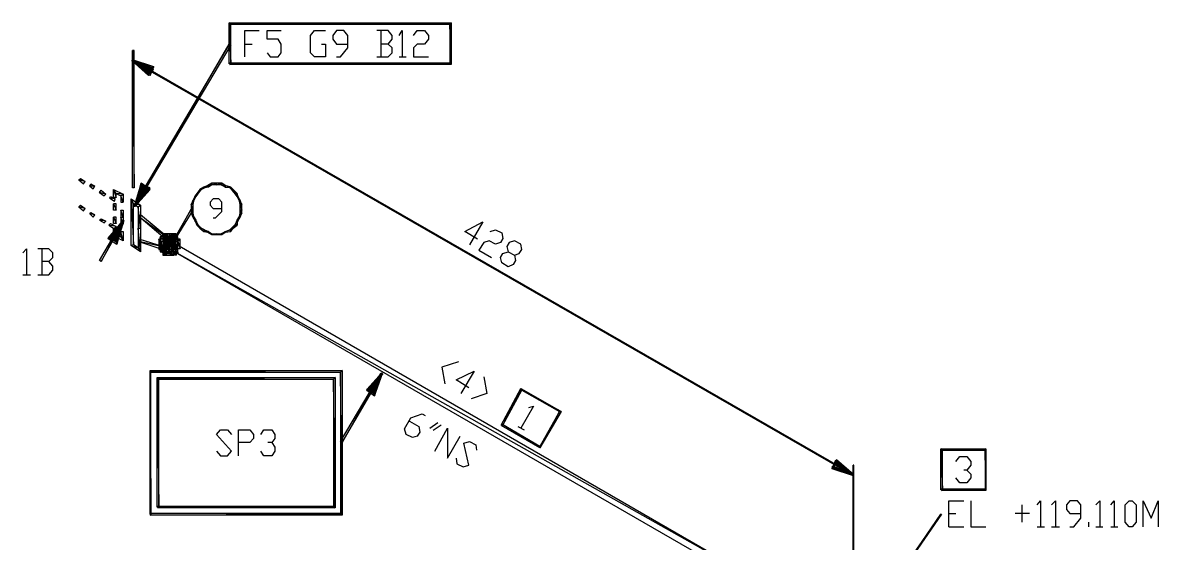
# Model space of a CAD drawing. Header units: millimetres. Extents: x 43 to 784, y -702 to -31.
# Drawn here: x 539 to 711.3, y -255.6 to -176.6 of the extents above; entities that cross this region are included whole.
import ezdxf

# ---------------------------------------------------------------- set-up
doc = ezdxf.new("R2010")
doc.units = ezdxf.units.MM
doc.layers.add('PDF_LINES', color=4, linetype='Continuous')

msp = doc.modelspace()

# ---------------------------------------------------------------- linework, layer by layer
at = {"layer": 'PDF_LINES'}
for p, q in [((570.52, -176.8), (570.28, -176.56)), ((570.28, -176.56), (604, -176.56)), ((570.52, -176.8), (570.28, -176.56)), ((570.28, -176.56), (570.52, -182.8)), ((570.28, -176.56), (570.52, -182.8)), ((570.28, -182.8), (570.28, -176.56)), ((604, -176.56), (570.52, -176.8)), ((604, -176.56), (570.52, -176.8)), ((570.52, -176.8), (603.76, -176.8)), ((570.52, -182.8), (570.52, -176.8)), ((603.76, -176.8), (604, -176.56)), ((603.76, -176.8), (604, -176.56)), ((604, -182.92), (603.76, -176.8)), ((603.76, -176.8), (603.76, -182.68)), ((604, -182.92), (603.76, -176.8)), ((604, -176.56), (604, -182.92)), ((572.68, -181.72), (572.68, -177.76)), ((572.68, -177.76), (574.84, -177.76)), ((576.04, -179.08), (576.04, -177.76)), ((576.04, -177.76), (578.2, -177.76)), ((577.72, -179.08), (576.04, -179.08)), ((578.2, -179.8), (577.72, -179.08)), ((582.64, -178.48), (583.24, -177.76)), ((582.64, -181.12), (582.64, -178.48)), ((583.24, -177.76), (584.92, -177.76)), ((586.6, -177.76), (586, -178.48)), ((586, -178.48), (586, -179.08)), ((586, -179.08), (586.6, -179.8)), ((587.68, -177.76), (586.6, -177.76)), ((588.28, -178.48), (587.68, -177.76)), ((588.28, -180.4), (588.28, -178.48)), ((594.4, -177.76), (592.72, -177.76)), ((593.32, -177.76), (593.32, -181.72)), ((595, -178.48), (594.4, -177.76)), ((594.4, -179.8), (595, -179.08)), ((595, -179.08), (595, -178.48)), ((596.08, -178.48), (596.56, -177.76)), ((596.56, -177.76), (596.56, -181.72)), ((598.24, -178.48), (598.84, -177.76)), ((598.84, -177.76), (599.92, -177.76)), ((599.92, -177.76), (600.52, -178.48)), ((600.52, -179.08), (599.92, -179.8)), ((600.52, -178.48), (600.52, -179.08)), ((555.88, -180.76), (555.64, -180.76)), ((555.64, -180.76), (555.88, -201.64)), ((555.64, -180.76), (555.88, -201.64)), ((555.64, -201.64), (555.64, -180.76)), ((570.28, -179.8), (555.88, -204.28)), ((555.88, -201.64), (555.88, -180.76)), ((556, -204.4), (570.28, -179.8)), ((556, -204.4), (570.28, -179.8)), ((570.52, -179.92), (556, -204.4)), ((570.28, -179.8), (570.52, -179.92)), ((572.68, -179.8), (573.76, -179.8)), ((578.2, -181.12), (578.2, -179.8)), ((584.32, -179.8), (584.92, -179.8)), ((584.92, -179.8), (584.92, -181.72)), ((586.6, -179.8), (588.28, -179.8)), ((587.2, -181.72), (588.28, -180.4)), ((594.4, -179.8), (593.32, -179.8)), ((595, -180.4), (594.4, -179.8)), ((595, -181.12), (595, -180.4)), ((598.84, -179.8), (598.24, -180.4)), ((598.24, -180.4), (598.24, -181.72)), ((599.92, -179.8), (598.84, -179.8)), ((555.52, -182.32), (555.64, -182.2)), ((555.64, -182.2), (555.52, -182.32)), ((555.52, -182.32), (555.64, -182.2)), ((555.64, -182.2), (555.52, -182.32)), ((555.52, -182.32), (555.64, -182.2)), ((555.64, -182.2), (555.52, -182.32)), ((555.52, -182.32), (555.64, -182.2)), ((555.64, -182.2), (555.52, -182.32)), ((555.64, -182.2), (555.52, -182.32)), ((558.16, -184.48), (555.52, -182.32)), ((555.52, -182.32), (558.04, -184.6)), ((558.16, -184.48), (555.52, -182.32)), ((555.52, -182.32), (558.88, -183.28)), ((555.52, -182.32), (558.88, -183.28)), ((558.52, -183.4), (555.52, -182.32)), ((558.16, -184.24), (555.52, -182.32)), ((555.52, -182.32), (558.04, -184.36)), ((558.16, -184.24), (555.52, -182.32)), ((555.52, -182.32), (558.76, -183.52)), ((555.52, -182.32), (558.76, -183.52)), ((558.64, -183.64), (555.52, -182.32)), ((558.16, -184.24), (555.52, -182.32)), ((555.52, -182.32), (558.04, -184.36)), ((558.16, -184.24), (555.52, -182.32)), ((555.52, -182.32), (558.76, -183.64)), ((555.52, -182.32), (558.76, -183.64)), ((558.64, -183.88), (555.52, -182.32)), ((558.4, -184), (555.52, -182.32)), ((555.52, -182.32), (558.28, -184.24)), ((558.4, -184), (555.52, -182.32)), ((555.52, -182.32), (558.52, -183.64)), ((555.52, -182.32), (558.52, -183.64)), ((558.52, -183.88), (555.52, -182.32)), ((555.52, -182.32), (665.08, -245.2)), ((555.52, -182.32), (665.08, -245.2)), ((664.96, -245.32), (555.52, -182.32)), ((555.64, -182.2), (558.16, -184.48)), ((558.88, -183.28), (555.64, -182.2)), ((555.64, -182.2), (558.16, -184.24)), ((558.76, -183.52), (555.64, -182.2)), ((555.64, -182.2), (558.16, -184.24)), ((558.76, -183.64), (555.64, -182.2)), ((555.64, -182.2), (558.4, -184)), ((558.52, -183.64), (555.64, -182.2)), ((665.08, -245.2), (555.64, -182.2)), ((576.04, -181.12), (576.52, -181.72)), ((576.52, -181.72), (577.72, -181.72)), ((577.72, -181.72), (578.2, -181.12)), ((583.24, -181.72), (582.64, -181.12)), ((584.92, -181.72), (583.24, -181.72)), ((586.6, -181.72), (587.2, -181.72)), ((592.72, -181.72), (594.4, -181.72)), ((594.4, -181.72), (595, -181.12)), ((596.08, -181.72), (597.16, -181.72)), ((598.24, -181.72), (600.52, -181.72)), ((558.04, -184.48), (558.52, -183.4)), ((558.04, -184.36), (558.16, -184.24)), ((558.04, -184.36), (558.16, -184.24)), ((558.28, -184.6), (558.88, -183.28)), ((558.52, -183.4), (558.28, -184.6)), ((558.52, -183.4), (558.28, -184.6)), ((558.28, -184.24), (558.4, -184)), ((558.88, -183.28), (558.52, -183.4)), ((558.88, -183.28), (558.52, -183.4)), ((558.52, -183.64), (558.52, -183.88)), ((558.76, -183.52), (558.64, -183.64)), ((558.76, -183.64), (558.64, -183.88)), ((570.52, -182.8), (570.28, -182.8)), ((570.4, -182.68), (570.4, -182.92)), ((570.4, -182.92), (603.76, -182.68)), ((603.76, -182.68), (570.4, -182.68)), ((570.4, -182.92), (603.76, -182.68)), ((604, -182.92), (570.4, -182.92)), ((603.76, -182.68), (604, -182.92)), ((603.76, -182.68), (604, -182.92)), ((558.04, -184.6), (558.16, -184.48)), ((558.28, -184.6), (558.04, -184.48)), ((547.48, -200.44), (547.72, -200.2)), ((548.44, -200.68), (547.48, -200.44)), ((547.48, -200.44), (548.2, -201.04)), ((548.44, -200.68), (547.48, -200.44)), ((547.72, -200.2), (548.44, -200.68)), ((548.2, -201.04), (548.44, -200.68)), ((549.16, -201.4), (549.28, -201.04)), ((549.88, -201.4), (549.16, -201.4)), ((549.16, -201.4), (549.64, -201.76)), ((549.88, -201.4), (549.16, -201.4)), ((549.28, -201.04), (549.88, -201.4)), ((549.64, -201.76), (549.88, -201.4)), ((556.96, -200.92), (555.88, -204.4)), ((557.08, -201.16), (555.88, -204.4)), ((557.32, -201.16), (555.88, -204.4)), ((557.56, -201.4), (555.88, -204.28)), ((555.88, -204.28), (558.04, -201.52)), ((555.88, -204.28), (557.92, -201.52)), ((555.88, -204.28), (557.68, -201.52)), ((556, -204.4), (556.96, -200.92)), ((556, -204.4), (556.96, -200.92)), ((557.08, -201.16), (556, -204.4)), ((556, -204.4), (557.08, -201.16)), ((556, -204.4), (557.08, -201.16)), ((556, -204.4), (557.32, -201.16)), ((556, -204.4), (557.32, -201.16)), ((557.32, -201.28), (556, -204.4)), ((557.44, -201.28), (556, -204.4)), ((556, -204.4), (557.56, -201.4)), ((556, -204.4), (557.56, -201.4)), ((557.68, -201.4), (556, -204.4)), ((558.04, -201.52), (556, -204.4)), ((558.04, -201.52), (556, -204.4)), ((557.92, -201.52), (556, -204.4)), ((557.92, -201.52), (556, -204.4)), ((557.68, -201.52), (556, -204.4)), ((557.68, -201.52), (556, -204.4)), ((556.96, -200.92), (557.08, -201.16)), ((556.96, -200.92), (557.08, -201.16)), ((558.16, -201.76), (556.96, -200.92)), ((557.08, -201.16), (558.16, -201.76)), ((557.08, -201.16), (558.16, -201.76)), ((558.16, -201.88), (557.08, -201.16)), ((557.08, -201.16), (557.32, -201.28)), ((557.32, -201.16), (557.44, -201.28)), ((557.56, -201.4), (557.68, -201.4)), ((557.8, -201.64), (557.68, -201.52)), ((558.04, -201.64), (557.92, -201.52)), ((558.28, -201.64), (558.04, -201.52)), ((566.44, -201.52), (565.84, -201.88)), ((565.96, -202), (566.44, -201.52)), ((565.96, -202), (566.44, -201.52)), ((567.04, -201.28), (566.44, -201.52)), ((566.44, -201.52), (566.56, -201.64)), ((566.44, -201.52), (566.56, -201.64)), ((566.56, -201.64), (567.04, -201.28)), ((566.56, -201.64), (567.04, -201.28)), ((567.16, -201.52), (566.56, -201.64)), ((567.64, -200.92), (567.04, -201.28)), ((567.04, -201.28), (567.16, -201.52)), ((567.04, -201.28), (567.16, -201.52)), ((567.16, -201.52), (567.64, -200.92)), ((567.16, -201.52), (567.64, -200.92)), ((567.64, -201.16), (567.16, -201.52)), ((567.64, -200.92), (567.64, -201.16)), ((567.64, -201.16), (568.36, -200.92)), ((568.36, -200.92), (567.64, -200.92)), ((567.64, -201.16), (568.36, -200.92)), ((567.64, -200.92), (567.64, -201.16)), ((568.36, -201.16), (567.64, -201.16)), ((568.36, -200.92), (568.36, -201.16)), ((568.36, -200.92), (568.36, -201.16)), ((568.36, -201.16), (569.2, -200.92)), ((569.2, -200.92), (568.36, -200.92)), ((568.36, -201.16), (569.2, -200.92)), ((569.08, -201.16), (568.36, -201.16)), ((569.2, -200.92), (569.08, -201.16)), ((569.2, -200.92), (569.08, -201.16)), ((569.08, -201.16), (569.68, -201.28)), ((569.08, -201.16), (569.68, -201.28)), ((569.68, -201.52), (569.08, -201.16)), ((569.68, -201.28), (569.2, -200.92)), ((569.68, -201.28), (569.68, -201.52)), ((569.68, -201.28), (569.68, -201.52)), ((570.52, -201.52), (569.68, -201.28)), ((569.68, -201.52), (570.52, -201.52)), ((569.68, -201.52), (570.52, -201.52)), ((570.4, -201.64), (569.68, -201.52)), ((570.52, -201.52), (570.4, -201.64)), ((570.52, -201.52), (570.4, -201.64)), ((570.88, -201.88), (570.52, -201.52)), ((550.6, -202.36), (550.84, -202)), ((551.56, -202.6), (550.6, -202.36)), ((550.6, -202.36), (551.32, -202.84)), ((551.56, -202.6), (550.6, -202.36)), ((550.84, -202), (551.56, -202.6)), ((551.32, -202.84), (551.56, -202.6)), ((552.16, -203.2), (552.28, -202.96)), ((553, -203.32), (552.16, -203.2)), ((552.16, -203.2), (552.88, -203.68)), ((553, -203.32), (552.16, -203.2)), ((552.28, -202.96), (553, -203.32)), ((553.12, -202.48), (552.76, -201.88)), ((552.76, -201.88), (554.2, -202.6)), ((553.12, -202.48), (552.76, -201.88)), ((552.76, -201.88), (553.12, -203.08)), ((552.76, -201.88), (553.12, -203.08)), ((552.76, -203.08), (552.76, -201.88)), ((553.12, -203.08), (552.76, -203.08)), ((552.88, -203.68), (553, -203.32)), ((554.2, -202.6), (553.12, -202.48)), ((553.12, -202.48), (553.84, -202.84)), ((554.2, -202.6), (553.12, -202.48)), ((553.12, -203.08), (553.12, -202.48)), ((553.84, -202.84), (554.2, -202.6)), ((553.84, -202.84), (554.2, -202.6)), ((554.2, -203.8), (553.84, -202.84)), ((553.84, -202.84), (553.84, -203.8)), ((554.2, -203.8), (553.84, -202.84)), ((554.2, -202.6), (554.2, -203.8)), ((555.76, -204.04), (555.4, -203.32)), ((555.4, -203.32), (556.84, -204.28)), ((555.76, -204.04), (555.4, -203.32)), ((555.4, -203.32), (555.76, -210.28)), ((555.4, -203.32), (555.76, -210.28)), ((555.4, -210.4), (555.4, -203.32)), ((555.88, -201.64), (555.64, -201.64)), ((555.88, -204.28), (558.04, -201.76)), ((556, -204.4), (558.28, -201.64)), ((556, -204.4), (558.04, -201.64)), ((556, -204.4), (557.8, -201.64)), ((558.04, -201.76), (556, -204.4)), ((558.04, -201.76), (556, -204.4)), ((556, -204.4), (558.28, -201.88)), ((558.28, -201.88), (558.04, -201.76)), ((558.16, -201.76), (558.16, -201.88)), ((565.12, -202.84), (564.76, -203.56)), ((564.88, -203.68), (565.12, -202.84)), ((564.88, -203.68), (565.12, -202.84)), ((565.24, -202.96), (564.88, -203.68)), ((565.36, -202.48), (565.12, -202.84)), ((565.12, -202.84), (565.24, -202.96)), ((565.12, -202.84), (565.24, -202.96)), ((565.24, -202.96), (565.36, -202.48)), ((565.24, -202.96), (565.36, -202.48)), ((565.48, -202.6), (565.24, -202.96)), ((565.84, -201.88), (565.36, -202.48)), ((565.36, -202.48), (565.48, -202.6)), ((565.36, -202.48), (565.48, -202.6)), ((565.48, -202.6), (565.84, -201.88)), ((565.48, -202.6), (565.84, -201.88)), ((565.96, -202), (565.48, -202.6)), ((565.84, -201.88), (565.96, -202)), ((565.84, -201.88), (565.96, -202)), ((566.56, -201.64), (565.96, -202)), ((567.88, -203.32), (567.4, -203.8)), ((568.72, -203.32), (567.88, -203.32)), ((569.2, -203.8), (568.72, -203.32)), ((570.4, -201.64), (570.88, -201.88)), ((570.4, -201.64), (570.88, -201.88)), ((570.76, -202), (570.4, -201.64)), ((570.88, -201.88), (570.76, -202)), ((570.88, -201.88), (570.76, -202)), ((570.76, -202), (571.48, -202.48)), ((570.76, -202), (571.48, -202.48)), ((571.24, -202.6), (570.76, -202)), ((571.48, -202.48), (570.88, -201.88)), ((571.48, -202.48), (571.24, -202.6)), ((571.48, -202.48), (571.24, -202.6)), ((571.24, -202.6), (571.6, -202.84)), ((571.24, -202.6), (571.6, -202.84)), ((571.48, -202.96), (571.24, -202.6)), ((571.6, -202.84), (571.48, -202.48)), ((571.6, -202.84), (571.48, -202.96)), ((571.6, -202.84), (571.48, -202.96)), ((571.48, -202.96), (571.96, -203.56)), ((571.48, -202.96), (571.96, -203.56)), ((571.84, -203.68), (571.48, -202.96)), ((571.96, -203.56), (571.6, -202.84)), ((547.48, -204.52), (547.72, -204.28)), ((548.44, -204.76), (547.48, -204.52)), ((547.48, -204.52), (548.2, -205.12)), ((548.44, -204.76), (547.48, -204.52)), ((547.72, -204.28), (548.44, -204.76)), ((548.2, -205.12), (548.44, -204.76)), ((553.12, -204.04), (552.76, -204.04)), ((552.76, -204.04), (553.12, -205)), ((552.76, -204.04), (553.12, -205)), ((552.76, -205), (552.76, -204.04)), ((553.12, -205), (552.76, -205)), ((553.12, -205), (553.12, -204.04)), ((553.84, -203.8), (554.2, -203.8)), ((554.2, -206.08), (553.84, -205)), ((553.84, -205), (553.84, -206.08)), ((554.2, -206.08), (553.84, -205)), ((553.84, -205), (554.2, -205)), ((554.2, -205), (554.2, -206.08)), ((556.84, -204.28), (555.76, -204.04)), ((555.76, -204.04), (556.48, -204.52)), ((556.84, -204.28), (555.76, -204.04)), ((555.76, -210.28), (555.76, -204.04)), ((556, -204.4), (555.88, -204.28)), ((556, -204.4), (555.88, -204.28)), ((556, -204.4), (555.88, -204.28)), ((556, -204.4), (555.88, -204.28)), ((555.88, -204.28), (556, -204.4)), ((555.88, -204.28), (556, -204.4)), ((555.88, -204.4), (556, -204.4)), ((555.88, -204.4), (556, -204.4)), ((555.88, -204.4), (556, -204.4)), ((556.48, -204.52), (556.84, -204.28)), ((556.48, -204.52), (556.84, -204.28)), ((556.84, -207.76), (556.48, -204.52)), ((556.48, -204.52), (556.48, -207.76)), ((556.84, -207.76), (556.48, -204.52)), ((556.84, -204.28), (556.84, -207.76)), ((564.52, -204.88), (561.28, -210.52)), ((561.4, -210.52), (564.52, -204.88)), ((561.4, -210.52), (564.52, -204.88)), ((564.76, -205), (561.4, -210.52)), ((564.76, -203.56), (564.52, -204.16)), ((564.76, -205), (564.52, -204.16)), ((564.52, -204.16), (564.52, -205)), ((564.76, -205), (564.52, -204.16)), ((564.52, -204.16), (564.76, -204.16)), ((564.52, -204.16), (564.76, -204.16)), ((564.52, -204.88), (564.76, -205)), ((564.76, -205.48), (564.52, -205)), ((564.52, -205), (564.52, -205.48)), ((564.76, -205.48), (564.52, -205)), ((564.52, -205), (564.76, -205)), ((564.52, -205), (564.76, -205)), ((564.76, -204.16), (564.76, -203.56)), ((564.76, -204.16), (564.76, -203.56)), ((564.76, -203.56), (564.88, -203.68)), ((564.76, -203.56), (564.88, -203.68)), ((564.88, -203.68), (564.76, -204.16)), ((564.76, -204.16), (564.76, -205)), ((564.76, -205), (564.76, -205.48)), ((567.4, -203.8), (567.4, -204.28)), ((567.4, -204.28), (567.88, -204.76)), ((567.88, -204.76), (569.2, -204.76)), ((569.2, -205.24), (569.2, -203.8)), ((571.96, -203.56), (571.84, -203.68)), ((571.96, -203.56), (571.84, -203.68)), ((571.84, -203.68), (572.2, -204.16)), ((571.84, -203.68), (572.2, -204.16)), ((571.96, -204.16), (571.84, -203.68)), ((572.2, -204.16), (571.96, -203.56)), ((572.2, -204.16), (571.96, -204.16)), ((572.2, -204.16), (571.96, -204.16)), ((571.96, -204.16), (572.2, -205)), ((571.96, -204.16), (572.2, -205)), ((571.96, -205), (571.96, -204.16)), ((572.2, -205), (571.96, -205)), ((572.2, -205), (571.96, -205)), ((571.96, -205), (572.2, -205.48)), ((571.96, -205), (572.2, -205.48)), ((571.96, -205.48), (571.96, -205)), ((572.2, -205), (572.2, -204.16)), ((572.2, -205.48), (572.2, -205)), ((549.16, -205.6), (549.28, -205.36)), ((549.88, -205.72), (549.16, -205.6)), ((549.16, -205.6), (549.64, -206.08)), ((549.88, -205.72), (549.16, -205.6)), ((549.28, -205.36), (549.88, -205.72)), ((549.64, -206.08), (549.88, -205.72)), ((550.6, -206.56), (550.84, -206.32)), ((550.6, -212.68), (554.2, -206.56)), ((551.56, -206.68), (550.6, -206.56)), ((550.6, -206.56), (551.32, -206.92)), ((551.56, -206.68), (550.6, -206.56)), ((550.84, -206.32), (551.56, -206.68)), ((554.2, -206.56), (550.84, -212.8)), ((554.2, -206.56), (550.84, -212.8)), ((550.84, -212.8), (554.32, -206.68)), ((551.32, -206.92), (551.56, -206.68)), ((554.2, -206.56), (551.92, -209.2)), ((552.04, -209.32), (554.2, -206.56)), ((552.04, -209.32), (554.2, -206.56)), ((554.32, -206.68), (552.04, -209.32)), ((554.2, -206.56), (552.16, -209.32)), ((552.28, -209.44), (554.2, -206.56)), ((552.28, -209.44), (554.2, -206.56)), ((554.2, -206.56), (552.28, -209.32)), ((554.32, -206.68), (552.28, -209.44)), ((552.52, -209.44), (554.2, -206.56)), ((552.52, -209.44), (554.2, -206.56)), ((554.2, -206.56), (552.52, -209.32)), ((554.32, -206.68), (552.52, -209.44)), ((552.64, -209.44), (554.2, -206.56)), ((552.64, -209.44), (554.2, -206.56)), ((552.64, -209.56), (554.2, -206.56)), ((554.32, -206.68), (552.64, -209.44)), ((553.12, -206.08), (552.76, -206.08)), ((552.76, -206.08), (553.12, -207.04)), ((552.76, -206.08), (553.12, -207.04)), ((552.76, -207.04), (552.76, -206.08)), ((552.88, -209.68), (554.2, -206.56)), ((554.2, -206.56), (552.88, -209.68)), ((554.2, -206.56), (552.88, -209.68)), ((552.88, -209.68), (554.32, -206.68)), ((553, -209.8), (554.2, -206.56)), ((554.2, -206.56), (553, -209.8)), ((554.2, -206.56), (553, -209.8)), ((553, -209.8), (554.32, -206.68)), ((553.12, -207.04), (553.12, -206.08)), ((553.12, -209.8), (554.2, -206.56)), ((554.2, -206.56), (553.24, -210.16)), ((554.2, -206.56), (553.24, -210.16)), ((554.2, -206.56), (553.24, -209.8)), ((554.2, -206.56), (553.24, -209.8)), ((553.24, -210.16), (554.32, -206.68)), ((553.24, -209.8), (554.32, -206.68)), ((553.84, -206.08), (554.2, -206.08)), ((554.2, -207.16), (553.84, -206.08)), ((553.84, -206.08), (553.84, -207.16)), ((554.2, -207.16), (553.84, -206.08)), ((553.84, -206.08), (554.2, -206.08)), ((554.2, -206.08), (554.2, -207.16)), ((554.2, -206.56), (554.32, -206.68)), ((554.32, -206.68), (554.2, -206.56)), ((554.2, -206.56), (554.32, -206.68)), ((554.32, -206.68), (554.2, -206.56)), ((554.2, -206.56), (554.32, -206.68)), ((554.32, -206.68), (554.2, -206.56)), ((554.2, -206.56), (554.32, -206.68)), ((554.32, -206.68), (554.2, -206.56)), ((554.32, -206.68), (554.2, -206.56)), ((556.84, -205.72), (556.6, -205.96)), ((556.6, -205.96), (561.28, -209.44)), ((556.6, -205.96), (561.28, -209.44)), ((560.92, -209.68), (556.6, -205.96)), ((561.28, -209.44), (556.84, -205.72)), ((564.88, -205.96), (564.52, -205.48)), ((564.52, -205.48), (564.76, -206.08)), ((564.88, -205.96), (564.52, -205.48)), ((564.52, -205.48), (564.76, -205.48)), ((564.52, -205.48), (564.76, -205.48)), ((564.76, -205.48), (564.88, -205.96)), ((564.76, -206.08), (564.88, -205.96)), ((564.76, -206.08), (564.88, -205.96)), ((565.24, -206.56), (564.76, -206.08)), ((564.76, -206.08), (565.12, -206.68)), ((565.24, -206.56), (564.76, -206.08)), ((564.88, -205.96), (565.24, -206.56)), ((565.12, -206.68), (565.24, -206.56)), ((565.12, -206.68), (565.24, -206.56)), ((565.48, -207.16), (565.12, -206.68)), ((565.12, -206.68), (565.36, -207.28)), ((565.48, -207.16), (565.12, -206.68)), ((565.24, -206.56), (565.48, -207.16)), ((567.88, -206.2), (568.24, -206.2)), ((568.24, -206.2), (569.2, -205.24)), ((571.24, -207.16), (571.48, -206.56)), ((571.48, -206.56), (571.84, -205.96)), ((571.6, -206.68), (571.48, -206.56)), ((571.6, -206.68), (571.48, -206.56)), ((571.48, -206.56), (571.48, -207.28)), ((571.48, -206.56), (571.48, -207.28)), ((571.48, -207.28), (571.6, -206.68)), ((571.84, -205.96), (571.6, -206.68)), ((571.84, -205.96), (571.6, -206.68)), ((571.6, -206.68), (571.96, -206.08)), ((571.84, -205.96), (571.96, -205.48)), ((571.96, -206.08), (571.84, -205.96)), ((571.96, -206.08), (571.84, -205.96)), ((572.2, -205.48), (571.96, -205.48)), ((572.2, -205.48), (571.96, -205.48)), ((571.96, -205.48), (571.96, -206.08)), ((571.96, -206.08), (572.2, -205.48)), ((571.96, -205.48), (571.96, -206.08)), ((552.04, -207.28), (552.28, -207.04)), ((553.12, -207.52), (552.04, -207.28)), ((552.04, -207.28), (552.88, -207.88)), ((553.12, -207.52), (552.04, -207.28)), ((552.28, -207.04), (553.12, -207.52)), ((553.12, -207.04), (552.76, -207.04)), ((553.12, -207.88), (552.76, -207.88)), ((552.76, -207.88), (553.12, -208.72)), ((552.76, -207.88), (553.12, -208.72)), ((552.76, -208.96), (552.76, -207.88)), ((552.88, -207.88), (553.12, -207.52)), ((553.12, -208.72), (553.12, -207.88)), ((553.84, -207.16), (554.2, -207.16)), ((554.2, -209.68), (553.84, -208.24)), ((553.84, -208.24), (553.84, -209.08)), ((554.2, -209.68), (553.84, -208.24)), ((553.84, -208.24), (554.2, -208.24)), ((554.2, -208.24), (554.2, -209.68)), ((556.84, -211.36), (556.48, -207.76)), ((556.48, -207.76), (556.48, -210.76)), ((556.84, -211.36), (556.48, -207.76)), ((556.48, -207.76), (556.84, -207.76)), ((556.48, -207.76), (556.84, -207.76)), ((556.84, -207.76), (556.84, -211.36)), ((565.36, -207.28), (565.48, -207.16)), ((565.36, -207.28), (565.48, -207.16)), ((565.96, -207.64), (565.36, -207.28)), ((565.36, -207.28), (565.84, -207.76)), ((565.96, -207.64), (565.36, -207.28)), ((565.48, -207.16), (565.96, -207.64)), ((565.84, -207.76), (565.96, -207.64)), ((565.84, -207.76), (565.96, -207.64)), ((566.56, -208), (565.84, -207.76)), ((565.84, -207.76), (566.44, -208.24)), ((566.56, -208), (565.84, -207.76)), ((565.96, -207.64), (566.56, -208)), ((566.44, -208.24), (566.56, -208)), ((566.44, -208.24), (566.56, -208)), ((567.16, -208.24), (566.44, -208.24)), ((566.44, -208.24), (567.04, -208.36)), ((567.16, -208.24), (566.44, -208.24)), ((566.56, -208), (567.16, -208.24)), ((567.04, -208.36), (567.16, -208.24)), ((567.04, -208.36), (567.16, -208.24)), ((567.64, -208.6), (567.04, -208.36)), ((567.04, -208.36), (567.64, -208.72)), ((567.64, -208.6), (567.04, -208.36)), ((567.16, -208.24), (567.64, -208.6)), ((569.08, -208.6), (569.68, -208.24)), ((569.68, -208.24), (569.2, -208.72)), ((569.68, -208.24), (569.2, -208.72)), ((569.2, -208.72), (569.68, -208.36)), ((570.4, -208), (569.68, -208.36)), ((570.4, -208), (569.68, -208.36)), ((569.68, -208.24), (570.4, -208)), ((569.68, -208.36), (570.52, -208.24)), ((569.68, -208.36), (569.68, -208.24)), ((569.68, -208.36), (569.68, -208.24)), ((570.4, -208), (570.76, -207.64)), ((570.52, -208.24), (570.4, -208)), ((570.52, -208.24), (570.4, -208)), ((570.76, -207.64), (570.52, -208.24)), ((570.76, -207.64), (570.52, -208.24)), ((570.52, -208.24), (570.88, -207.76)), ((570.76, -207.64), (571.24, -207.16)), ((570.88, -207.76), (570.76, -207.64)), ((570.88, -207.76), (570.76, -207.64)), ((571.24, -207.16), (570.88, -207.76)), ((571.24, -207.16), (570.88, -207.76)), ((570.88, -207.76), (571.48, -207.28)), ((571.48, -207.28), (571.24, -207.16)), ((571.48, -207.28), (571.24, -207.16)), ((606.04, -208.24), (608.8, -206.8)), ((607.96, -209.44), (606.04, -208.24)), ((608.8, -206.8), (606.76, -210.28)), ((609.88, -208.24), (610.72, -208)), ((610.72, -208), (611.68, -208.48)), ((611.68, -208.48), (611.8, -209.32)), ((551.92, -209.32), (552.04, -209.08)), ((551.92, -209.2), (552.04, -209.32)), ((553.12, -209.8), (551.92, -209.32)), ((551.92, -209.32), (553.24, -210.16)), ((553.12, -209.8), (551.92, -209.32)), ((552.04, -209.08), (553.12, -209.8)), ((552.16, -209.32), (552.28, -209.44)), ((552.28, -209.32), (552.52, -209.44)), ((552.52, -209.32), (552.64, -209.44)), ((552.88, -209.68), (552.64, -209.56)), ((553.12, -208.72), (552.76, -208.96)), ((553.12, -208.72), (552.76, -208.96)), ((552.76, -208.96), (553.84, -209.08)), ((552.76, -208.96), (553.84, -209.08)), ((554.2, -209.68), (552.76, -208.96)), ((553, -209.8), (552.88, -209.68)), ((553.24, -209.8), (553, -209.8)), ((553.84, -209.08), (553.12, -208.72)), ((553.24, -210.16), (553.12, -209.8)), ((553.24, -210.16), (553.12, -209.8)), ((553.84, -209.08), (554.2, -209.68)), ((553.84, -209.08), (554.2, -209.68)), ((556.6, -209.8), (556.72, -209.44)), ((560.92, -210.76), (556.6, -209.8)), ((556.6, -209.8), (561.28, -211.36)), ((560.92, -210.76), (556.6, -209.8)), ((556.72, -209.44), (560.92, -210.76)), ((559.96, -210.76), (559.6, -209.44)), ((559.6, -209.44), (559.6, -211)), ((559.96, -210.76), (559.6, -209.44)), ((559.6, -209.44), (559.96, -209.8)), ((559.6, -209.44), (559.96, -209.8)), ((562.84, -209.44), (559.6, -209.44)), ((560.2, -211.12), (559.84, -209.08)), ((559.84, -209.08), (559.84, -211.36)), ((560.2, -211.12), (559.84, -209.08)), ((559.84, -209.08), (560.2, -209.44)), ((559.84, -209.08), (560.2, -209.44)), ((562.48, -209.08), (559.84, -209.08)), ((559.96, -209.8), (562.84, -209.44)), ((559.96, -209.8), (562.84, -209.44)), ((559.96, -209.8), (559.96, -210.76)), ((562.48, -209.8), (559.96, -209.8)), ((560.56, -211.48), (560.2, -208.6)), ((560.2, -208.6), (560.2, -211.84)), ((560.56, -211.48), (560.2, -208.6)), ((560.2, -208.6), (560.56, -209.08)), ((560.2, -208.6), (560.56, -209.08)), ((562.24, -208.6), (560.2, -208.6)), ((560.2, -209.44), (562.48, -209.08)), ((560.2, -209.44), (562.48, -209.08)), ((560.2, -209.44), (560.2, -211.12)), ((562, -209.44), (560.2, -209.44)), ((560.8, -211.48), (560.44, -208.6)), ((560.44, -208.6), (560.44, -211.84)), ((560.8, -211.48), (560.44, -208.6)), ((560.44, -208.6), (560.8, -209.08)), ((560.44, -208.6), (560.8, -209.08)), ((561.88, -208.6), (560.44, -208.6)), ((560.56, -209.08), (562.24, -208.6)), ((560.56, -209.08), (562.24, -208.6)), ((560.56, -209.08), (560.56, -211.48)), ((561.88, -209.08), (560.56, -209.08)), ((560.8, -211.6), (560.92, -208.6)), ((561.16, -211.6), (560.8, -208.6)), ((560.8, -208.6), (560.8, -211.6)), ((561.16, -211.6), (560.8, -208.6)), ((560.8, -208.6), (561.16, -209.08)), ((560.8, -208.6), (561.16, -209.08)), ((561.64, -208.6), (560.8, -208.6)), ((560.8, -209.08), (561.88, -208.6)), ((560.8, -209.08), (561.88, -208.6)), ((560.8, -209.08), (560.8, -211.48)), ((561.52, -209.08), (560.8, -209.08)), ((560.8, -210.64), (561.4, -209.68)), ((561.28, -208.72), (560.92, -208.6)), ((560.92, -208.6), (561.16, -211.6)), ((560.92, -208.6), (561.16, -211.6)), ((561.28, -209.44), (560.92, -209.68)), ((561.28, -209.44), (560.92, -209.68)), ((560.92, -209.68), (561.28, -211.36)), ((560.92, -209.68), (561.28, -211.36)), ((560.92, -210.76), (560.92, -209.68)), ((561.16, -209.08), (561.64, -208.6)), ((561.16, -209.08), (561.64, -208.6)), ((561.16, -211.6), (561.28, -208.72)), ((561.16, -209.08), (561.16, -211.6)), ((561.28, -209.08), (561.16, -209.08)), ((561.64, -208.6), (561.28, -209.08)), ((561.64, -208.6), (561.28, -209.08)), ((561.28, -209.08), (561.64, -211.84)), ((561.28, -209.08), (561.64, -211.84)), ((561.28, -211.48), (561.28, -209.08)), ((561.28, -211.36), (561.28, -209.44)), ((561.4, -209.68), (654.28, -263.32)), ((561.88, -208.6), (561.52, -209.08)), ((561.88, -208.6), (561.52, -209.08)), ((561.52, -209.08), (561.88, -211.84)), ((561.52, -209.08), (561.88, -211.84)), ((561.52, -211.48), (561.52, -209.08)), ((561.64, -211.84), (561.64, -208.6)), ((561.88, -211.84), (561.88, -208.6)), ((562.24, -208.6), (561.88, -209.08)), ((562.24, -208.6), (561.88, -209.08)), ((561.88, -209.08), (562.24, -211.84)), ((561.88, -209.08), (562.24, -211.84)), ((561.88, -211.36), (561.88, -209.08)), ((562.48, -209.08), (562, -209.44)), ((562.48, -209.08), (562, -209.44)), ((562, -209.44), (562.48, -211.48)), ((562, -209.44), (562.48, -211.48)), ((562, -211), (562, -209.44)), ((562.24, -211.84), (562.24, -208.6)), ((562.48, -211.48), (562.48, -209.08)), ((562.84, -209.44), (562.48, -209.8)), ((562.84, -209.44), (562.48, -209.8)), ((562.48, -209.8), (562.84, -210.88)), ((562.48, -209.8), (562.84, -210.88)), ((562.48, -210.88), (562.48, -209.8)), ((562.84, -210.88), (562.84, -209.44)), ((568.36, -208.6), (567.64, -208.72)), ((568.36, -208.6), (567.64, -208.72)), ((567.64, -208.72), (567.64, -208.6)), ((567.64, -208.6), (568.36, -208.6)), ((567.64, -208.72), (567.64, -208.6)), ((567.64, -208.72), (568.36, -208.72)), ((569.08, -208.6), (568.36, -208.72)), ((569.08, -208.6), (568.36, -208.72)), ((568.36, -208.72), (568.36, -208.6)), ((568.36, -208.6), (569.08, -208.6)), ((568.36, -208.72), (568.36, -208.6)), ((568.36, -208.72), (569.2, -208.72)), ((569.2, -208.72), (569.08, -208.6)), ((569.2, -208.72), (569.08, -208.6)), ((608.92, -209.92), (608.2, -211.12)), ((609.76, -209.68), (608.92, -209.92)), ((610.72, -210.16), (609.76, -209.68)), ((611.44, -209.92), (610.72, -210.16)), ((611.8, -209.32), (611.44, -209.92)), ((612.76, -209.92), (612.4, -210.52)), ((613.6, -209.68), (612.76, -209.92)), ((614.56, -210.16), (613.6, -209.68)), ((614.68, -211), (614.56, -210.16)), ((538.96, -211.48), (539.56, -210.88)), ((539.56, -210.88), (539.56, -214.84)), ((542.92, -210.88), (541.24, -210.88)), ((541.84, -210.88), (541.84, -214.84)), ((543.52, -211.48), (542.92, -210.88)), ((543.52, -212.2), (543.52, -211.48)), ((555.76, -210.28), (555.4, -210.4)), ((555.76, -210.28), (555.4, -210.4)), ((555.4, -210.4), (556.48, -210.76)), ((555.4, -210.4), (556.48, -210.76)), ((556.84, -211.36), (555.4, -210.4)), ((556.48, -210.76), (555.76, -210.28)), ((556.48, -210.76), (556.84, -211.36)), ((556.48, -210.76), (556.84, -211.36)), ((559.6, -211), (559.96, -210.76)), ((559.6, -211), (559.96, -210.76)), ((562, -211), (559.6, -211)), ((559.6, -211), (562.48, -211.48)), ((562, -211), (559.6, -211)), ((559.84, -211.36), (560.2, -211.12)), ((559.84, -211.36), (560.2, -211.12)), ((561.88, -211.36), (559.84, -211.36)), ((559.84, -211.36), (562.24, -211.84)), ((561.88, -211.36), (559.84, -211.36)), ((559.96, -210.76), (562, -211)), ((560.2, -211.12), (561.88, -211.36)), ((561.52, -211.48), (560.2, -211.84)), ((561.52, -211.48), (560.2, -211.84)), ((560.2, -211.84), (560.56, -211.48)), ((560.2, -211.84), (560.56, -211.48)), ((560.2, -211.84), (561.88, -211.84)), ((561.28, -211.48), (560.44, -211.84)), ((561.28, -211.48), (560.44, -211.84)), ((560.44, -211.84), (560.8, -211.48)), ((560.44, -211.84), (560.8, -211.48)), ((560.44, -211.84), (561.64, -211.84)), ((560.56, -211.48), (561.52, -211.48)), ((654.28, -263.32), (560.8, -210.64)), ((560.8, -210.64), (653.8, -264.28)), ((654.28, -263.32), (560.8, -210.64)), ((560.8, -211.48), (561.28, -211.48)), ((561.16, -211.6), (560.8, -211.6)), ((560.8, -211.6), (561.16, -211.6)), ((561.28, -211.36), (560.92, -210.76)), ((561.28, -211.36), (560.92, -210.76)), ((561.28, -210.52), (561.4, -210.52)), ((561.64, -211.84), (561.28, -211.48)), ((561.64, -211.84), (561.28, -211.48)), ((561.88, -211.84), (561.52, -211.48)), ((561.88, -211.84), (561.52, -211.48)), ((562.24, -211.84), (561.88, -211.36)), ((562.24, -211.84), (561.88, -211.36)), ((562.48, -211.48), (562, -211)), ((562.48, -211.48), (562, -211)), ((562.84, -210.88), (562.48, -210.88)), ((608.2, -211.12), (610.12, -212.2)), ((611.44, -212.2), (611.8, -211.6)), ((611.8, -211.6), (612.64, -211.36)), ((612.4, -210.52), (612.64, -211.36)), ((612.64, -211.36), (613.6, -211.84)), ((613.6, -211.84), (614.32, -211.6)), ((613.6, -211.84), (613.72, -212.68)), ((614.32, -211.6), (614.68, -211)), ((542.92, -212.8), (541.84, -212.8)), ((542.92, -212.8), (543.52, -212.2)), ((543.52, -213.52), (542.92, -212.8)), ((543.52, -214.12), (543.52, -213.52)), ((550.84, -212.8), (550.6, -212.68)), ((611.68, -213.04), (611.44, -212.2)), ((612.64, -213.64), (611.68, -213.04)), ((613.36, -213.28), (612.64, -213.64)), ((613.72, -212.68), (613.36, -213.28)), ((538.96, -214.84), (540.16, -214.84)), ((541.24, -214.84), (542.92, -214.84)), ((542.92, -214.84), (543.52, -214.12)), ((605.08, -228.04), (602.56, -228.88)), ((602.56, -228.88), (603.04, -231.4)), ((558.4, -229.6), (558.28, -229.36)), ((558.28, -229.36), (587.44, -229.36)), ((558.4, -229.6), (558.28, -229.36)), ((558.28, -229.36), (558.4, -251.2)), ((558.28, -229.36), (558.4, -251.2)), ((558.28, -251.2), (558.28, -229.36)), ((587.44, -229.36), (558.4, -229.6)), ((587.44, -229.36), (558.4, -229.6)), ((558.4, -229.6), (587.2, -229.6)), ((558.4, -251.2), (558.4, -229.6)), ((559.6, -230.68), (559.36, -230.44)), ((559.36, -230.44), (586.36, -230.44)), ((559.6, -230.68), (559.36, -230.44)), ((559.36, -230.44), (559.6, -250.12)), ((559.36, -230.44), (559.6, -250.12)), ((559.36, -250.12), (559.36, -230.44)), ((586.36, -230.44), (559.6, -230.68)), ((586.36, -230.44), (559.6, -230.68)), ((559.6, -230.68), (586.12, -230.68)), ((559.6, -250.12), (559.6, -230.68)), ((586.12, -230.68), (586.36, -230.44)), ((586.12, -230.68), (586.36, -230.44)), ((586.36, -250.24), (586.12, -230.68)), ((586.12, -230.68), (586.12, -250)), ((586.36, -250.24), (586.12, -230.68)), ((586.36, -230.44), (586.36, -250.24)), ((587.2, -229.6), (587.44, -229.36)), ((587.2, -229.6), (587.44, -229.36)), ((587.44, -251.32), (587.2, -229.6)), ((587.2, -229.6), (587.2, -251.08)), ((587.44, -251.32), (587.2, -229.6)), ((587.2, -240.16), (593.32, -229.84)), ((587.44, -229.36), (587.44, -251.32)), ((593.32, -229.84), (587.44, -240.28)), ((587.44, -240.28), (593.56, -229.84)), ((593.32, -229.84), (587.44, -240.28)), ((593.44, -229.72), (591.16, -232.24)), ((591.28, -232.36), (593.44, -229.72)), ((591.28, -232.36), (593.44, -229.72)), ((593.56, -229.96), (591.28, -232.36)), ((593.44, -229.84), (591.4, -232.36)), ((591.52, -232.48), (593.44, -229.84)), ((591.52, -232.48), (593.44, -229.84)), ((593.56, -229.84), (591.52, -232.48)), ((593.44, -229.84), (591.52, -232.36)), ((593.44, -229.84), (591.52, -232.6)), ((591.64, -232.48), (593.44, -229.84)), ((591.64, -232.48), (593.44, -229.84)), ((593.56, -229.84), (591.64, -232.48)), ((591.64, -232.72), (593.44, -229.84)), ((591.64, -232.72), (593.44, -229.84)), ((593.56, -229.84), (591.64, -232.72)), ((591.88, -232.72), (593.32, -229.84)), ((593.32, -229.84), (592, -232.84)), ((592, -232.84), (593.56, -229.84)), ((593.32, -229.84), (592, -232.84)), ((592.12, -232.72), (593.32, -229.84)), ((592.12, -232.72), (593.32, -229.84)), ((592.24, -232.84), (593.32, -229.84)), ((593.32, -229.84), (592.24, -232.84)), ((592.24, -232.84), (593.56, -229.84)), ((593.32, -229.84), (592.24, -232.84)), ((593.32, -229.84), (592.24, -232.84)), ((592.24, -232.84), (593.56, -229.84)), ((593.32, -229.84), (592.24, -232.84)), ((593.32, -229.84), (592.36, -233.2)), ((592.36, -233.2), (593.56, -229.84)), ((593.32, -229.84), (592.36, -233.2)), ((593.56, -229.84), (593.32, -229.84)), ((593.56, -229.84), (593.32, -229.84)), ((593.56, -229.84), (593.32, -229.84)), ((593.56, -229.84), (593.32, -229.84)), ((593.56, -229.84), (593.32, -229.84)), ((593.44, -229.72), (593.56, -229.96)), ((593.44, -229.84), (593.56, -229.84)), ((593.44, -229.84), (593.56, -229.84)), ((593.44, -229.84), (593.56, -229.84)), ((604.72, -230.8), (607.48, -229.48)), ((606.64, -232), (604.72, -230.8)), ((607.48, -229.48), (605.44, -232.84)), ((608.92, -230.32), (609.4, -232.84)), ((591.16, -232.36), (591.28, -232.12)), ((591.16, -232.24), (591.28, -232.36)), ((592.24, -232.84), (591.16, -232.36)), ((591.16, -232.36), (592.36, -233.2)), ((592.24, -232.84), (591.16, -232.36)), ((591.28, -232.12), (592.24, -232.84)), ((591.4, -232.36), (591.52, -232.48)), ((591.52, -232.36), (591.64, -232.48)), ((591.52, -232.6), (591.64, -232.72)), ((611.56, -237.64), (614.56, -232.12)), ((614.56, -232.12), (611.8, -237.64)), ((614.56, -232.12), (611.8, -237.64)), ((611.8, -237.64), (614.68, -232.36)), ((614.68, -232.36), (614.56, -232.12)), ((614.56, -232.12), (620.68, -235.6)), ((614.68, -232.36), (614.56, -232.12)), ((620.68, -235.6), (614.68, -232.36)), ((614.68, -232.36), (620.44, -235.6)), ((620.68, -235.6), (614.68, -232.36)), ((592, -232.84), (591.88, -232.72)), ((592.24, -232.84), (592.12, -232.72)), ((592.24, -232.84), (592.12, -232.72)), ((592.36, -233.2), (592.24, -232.84)), ((592.36, -233.2), (592.24, -232.84)), ((609.4, -232.84), (607, -233.68)), ((597.88, -236.56), (599.56, -235.96)), ((599.56, -235.96), (600.04, -236.2)), ((616.48, -234.76), (614.56, -238.12)), ((615.76, -235), (616.48, -234.76)), ((617.44, -241.12), (620.44, -235.6)), ((620.44, -235.6), (617.44, -240.88)), ((617.44, -241.12), (620.44, -235.6)), ((620.68, -235.6), (617.44, -241.12)), ((620.44, -235.6), (620.68, -235.6)), ((620.44, -235.6), (620.68, -235.6)), ((596.92, -238.24), (597.88, -236.56)), ((597.64, -237.04), (599.08, -237.88)), ((600.76, -238.12), (601.96, -237.28)), ((602.44, -237.64), (601.24, -238.48)), ((611.8, -237.64), (611.56, -237.64)), ((611.68, -237.52), (611.68, -237.76)), ((617.44, -240.88), (611.68, -237.52)), ((611.68, -237.76), (617.44, -240.88)), ((611.68, -237.76), (617.44, -240.88)), ((617.44, -241.12), (611.68, -237.76)), ((568.36, -239.08), (568.96, -238.36)), ((570.64, -241.6), (568.36, -239.08)), ((568.96, -238.36), (570.04, -238.36)), ((570.04, -238.36), (570.64, -239.08)), ((571.72, -242.32), (571.72, -238.36)), ((571.72, -238.36), (573.4, -238.36)), ((573.4, -238.36), (574, -239.08)), ((574, -239.08), (574, -239.68)), ((575.08, -239.08), (575.56, -238.36)), ((575.56, -238.36), (576.76, -238.36)), ((576.76, -238.36), (577.24, -239.08)), ((577.24, -239.08), (577.24, -239.68)), ((597.16, -239.08), (596.92, -238.24)), ((598.12, -239.56), (597.16, -239.08)), ((598.84, -239.32), (598.12, -239.56)), ((599.2, -238.72), (598.84, -239.32)), ((599.08, -237.88), (599.2, -238.72)), ((601.48, -241.6), (603.4, -238.12)), ((603.4, -238.12), (603.4, -242.68)), ((603.4, -242.68), (605.32, -239.32)), ((614.08, -237.88), (615.04, -238.36)), ((573.4, -240.28), (571.72, -240.28)), ((574, -239.68), (573.4, -240.28)), ((576.76, -240.28), (576.16, -240.28)), ((577.24, -239.68), (576.76, -240.28)), ((576.76, -240.28), (577.24, -241)), ((577.24, -241), (577.24, -241.6)), ((587.44, -240.28), (587.2, -240.16)), ((605.92, -240.4), (606.76, -240.16)), ((606.64, -243.76), (605.92, -240.4)), ((606.76, -240.16), (607.72, -240.64)), ((607.72, -240.64), (607.84, -241.48)), ((617.44, -240.88), (617.44, -241.12)), ((617.44, -240.88), (617.44, -241.12)), ((678.52, -241.48), (678.28, -241.24)), ((678.28, -241.24), (685.12, -241.24)), ((678.52, -241.48), (678.28, -241.24)), ((678.28, -241.24), (678.52, -247.48)), ((678.28, -241.24), (678.52, -247.48)), ((678.28, -247.48), (678.28, -241.24)), ((685.12, -241.24), (678.52, -241.48)), ((685.12, -241.24), (678.52, -241.48)), ((685, -241.48), (685.12, -241.24)), ((685, -241.48), (685.12, -241.24)), ((685.12, -241.24), (685.12, -247.6)), ((568.36, -241.6), (568.96, -242.32)), ((568.96, -242.32), (570.04, -242.32)), ((570.04, -242.32), (570.64, -241.6)), ((575.56, -242.32), (575.08, -241.6)), ((576.76, -242.32), (575.56, -242.32)), ((577.24, -241.6), (576.76, -242.32)), ((604.72, -242.68), (604.84, -243.52)), ((662.44, -242.92), (662.32, -243.16)), ((665.08, -245.2), (662.44, -242.92)), ((678.52, -241.48), (685, -241.48)), ((678.52, -247.48), (678.52, -241.48)), ((680.56, -243.16), (681.16, -242.44)), ((681.16, -242.44), (682.24, -242.44)), ((682.24, -242.44), (682.84, -243.16)), ((685.12, -247.6), (685, -241.48)), ((685, -241.48), (685, -247.36)), ((685.12, -247.6), (685, -241.48)), ((604.84, -243.52), (605.8, -244)), ((605.8, -244), (606.64, -243.76)), ((662.32, -243.04), (661.72, -244.24)), ((661.72, -244.24), (661.96, -244.12)), ((661.72, -244.24), (661.96, -244.12)), ((665.08, -245.2), (661.72, -244.24)), ((661.72, -244.24), (664.96, -245.32)), ((665.08, -245.2), (661.72, -244.24)), ((661.84, -244), (661.84, -243.88)), ((661.84, -243.88), (665.08, -245.2)), ((661.84, -244), (661.84, -243.88)), ((661.84, -243.88), (665.08, -245.2)), ((665.08, -245.2), (661.84, -244)), ((661.84, -244), (664.96, -245.32)), ((665.08, -245.2), (661.84, -244)), ((665.08, -245.2), (661.84, -244)), ((661.84, -244), (664.96, -245.32)), ((665.08, -245.2), (661.84, -244)), ((661.96, -244.12), (662.32, -243.04)), ((661.96, -244.12), (662.32, -243.04)), ((662.44, -243.04), (661.96, -244.12)), ((661.96, -243.88), (662.08, -243.64)), ((665.08, -245.2), (661.96, -243.88)), ((661.96, -243.88), (664.96, -245.32)), ((665.08, -245.2), (661.96, -243.88)), ((661.96, -244.12), (665.08, -245.2)), ((662.08, -243.64), (665.08, -245.2)), ((662.32, -243.28), (662.2, -243.52)), ((662.2, -243.52), (665.08, -245.2)), ((662.2, -243.52), (665.08, -245.2)), ((664.96, -245.32), (662.2, -243.52)), ((662.32, -243.04), (662.44, -243.04)), ((662.32, -243.16), (665.08, -245.2)), ((662.32, -243.16), (665.08, -245.2)), ((664.96, -245.32), (662.32, -243.16)), ((662.44, -243.16), (662.32, -243.28)), ((662.32, -243.28), (665.08, -245.2)), ((662.32, -243.28), (665.08, -245.2)), ((664.96, -245.32), (662.32, -243.28)), ((662.44, -243.28), (662.32, -243.52)), ((665.08, -245.2), (662.32, -243.28)), ((662.32, -243.52), (665.08, -245.2)), ((662.32, -243.52), (665.08, -245.2)), ((664.96, -245.32), (662.32, -243.52)), ((665.08, -245.2), (662.44, -243.16)), ((665.08, -245.2), (662.44, -243.28)), ((665.08, -243.76), (664.96, -243.76)), ((664.96, -243.76), (665.08, -268.48)), ((664.96, -243.76), (665.08, -268.48)), ((664.96, -268.48), (664.96, -243.76)), ((665.08, -268.48), (665.08, -243.76)), ((682.24, -244.48), (681.76, -244.48)), ((682.84, -243.76), (682.24, -244.48)), ((682.24, -244.48), (682.84, -245.08)), ((682.84, -243.16), (682.84, -243.76)), ((665.08, -245.2), (664.96, -245.32)), ((664.96, -245.32), (665.08, -245.2)), ((665.08, -245.2), (664.96, -245.32)), ((664.96, -245.32), (665.08, -245.2)), ((665.08, -245.2), (664.96, -245.32)), ((664.96, -245.32), (665.08, -245.2)), ((665.08, -245.2), (664.96, -245.32)), ((664.96, -245.32), (665.08, -245.2)), ((665.08, -245.2), (664.96, -245.32)), ((681.16, -246.4), (680.56, -245.68)), ((682.24, -246.4), (681.16, -246.4)), ((682.84, -245.68), (682.24, -246.4)), ((682.84, -245.08), (682.84, -245.68)), ((678.52, -247.48), (678.28, -247.48)), ((678.4, -247.36), (678.4, -247.6)), ((678.4, -247.6), (685, -247.36)), ((685, -247.36), (678.4, -247.36)), ((678.4, -247.6), (685, -247.36)), ((685.12, -247.6), (678.4, -247.6)), ((685, -247.36), (685.12, -247.6)), ((685, -247.36), (685.12, -247.6)), ((679.48, -253.12), (679.48, -249.16)), ((679.48, -249.16), (681.76, -249.16)), ((682.84, -249.16), (682.84, -253.12)), ((690.64, -252.4), (690.64, -249.76)), ((692.92, -249.76), (693.4, -249.16)), ((693.4, -249.16), (693.4, -253.12)), ((695.08, -249.76), (695.68, -249.16)), ((695.68, -249.16), (695.68, -253.12)), ((697.84, -249.16), (697.36, -249.76)), ((697.36, -249.76), (697.36, -250.48)), ((699.04, -249.16), (697.84, -249.16)), ((699.52, -249.76), (699.04, -249.16)), ((699.52, -251.8), (699.52, -249.76)), ((701.8, -249.76), (702.4, -249.16)), ((702.4, -249.16), (702.4, -253.12)), ((704.08, -249.76), (704.56, -249.16)), ((704.56, -249.16), (704.56, -253.12)), ((706.24, -249.76), (706.84, -249.16)), ((706.24, -252.4), (706.24, -249.76)), ((706.84, -249.16), (707.32, -249.16)), ((707.32, -249.16), (707.92, -249.76)), ((707.92, -249.76), (707.92, -252.4)), ((709, -253.12), (709, -249.16)), ((709, -249.16), (710.2, -251.8)), ((710.2, -251.8), (711.28, -249.16)), ((711.28, -249.16), (711.28, -253.12)), ((558.28, -251.08), (558.28, -251.32)), ((558.28, -251.32), (587.2, -251.08)), ((587.2, -251.08), (558.28, -251.08)), ((558.28, -251.32), (587.2, -251.08)), ((558.4, -251.2), (558.28, -251.2)), ((587.44, -251.32), (558.28, -251.32)), ((559.6, -250.12), (559.36, -250.12)), ((559.48, -250), (559.48, -250.24)), ((559.48, -250.24), (586.12, -250)), ((586.12, -250), (559.48, -250)), ((559.48, -250.24), (586.12, -250)), ((586.36, -250.24), (559.48, -250.24)), ((586.12, -250), (586.36, -250.24)), ((586.12, -250), (586.36, -250.24)), ((587.2, -251.08), (587.44, -251.32)), ((587.2, -251.08), (587.44, -251.32)), ((678.28, -251.2), (664.96, -270.28)), ((665.08, -270.4), (678.28, -251.2)), ((665.08, -270.4), (678.28, -251.2)), ((678.4, -251.2), (665.08, -270.4)), ((678.28, -251.2), (678.4, -251.2)), ((679.48, -251.08), (680.56, -251.08)), ((691.72, -251.08), (689.56, -251.08)), ((697.36, -250.48), (697.84, -251.08)), ((697.84, -251.08), (699.52, -251.08)), ((679.48, -253.12), (681.76, -253.12)), ((682.84, -253.12), (685.12, -253.12)), ((692.92, -253.12), (694, -253.12)), ((695.08, -253.12), (696.28, -253.12)), ((697.84, -253.12), (698.44, -253.12)), ((698.44, -253.12), (699.52, -251.8)), ((700.72, -253.12), (700.72, -252.4)), ((701.8, -253.12), (702.88, -253.12)), ((704.08, -253.12), (705.16, -253.12)), ((706.84, -253.12), (706.24, -252.4)), ((707.32, -253.12), (706.84, -253.12)), ((707.92, -252.4), (707.32, -253.12))]:
    msp.add_line(p, q, dxfattribs=at)

doc.saveas('drawing.dxf')
